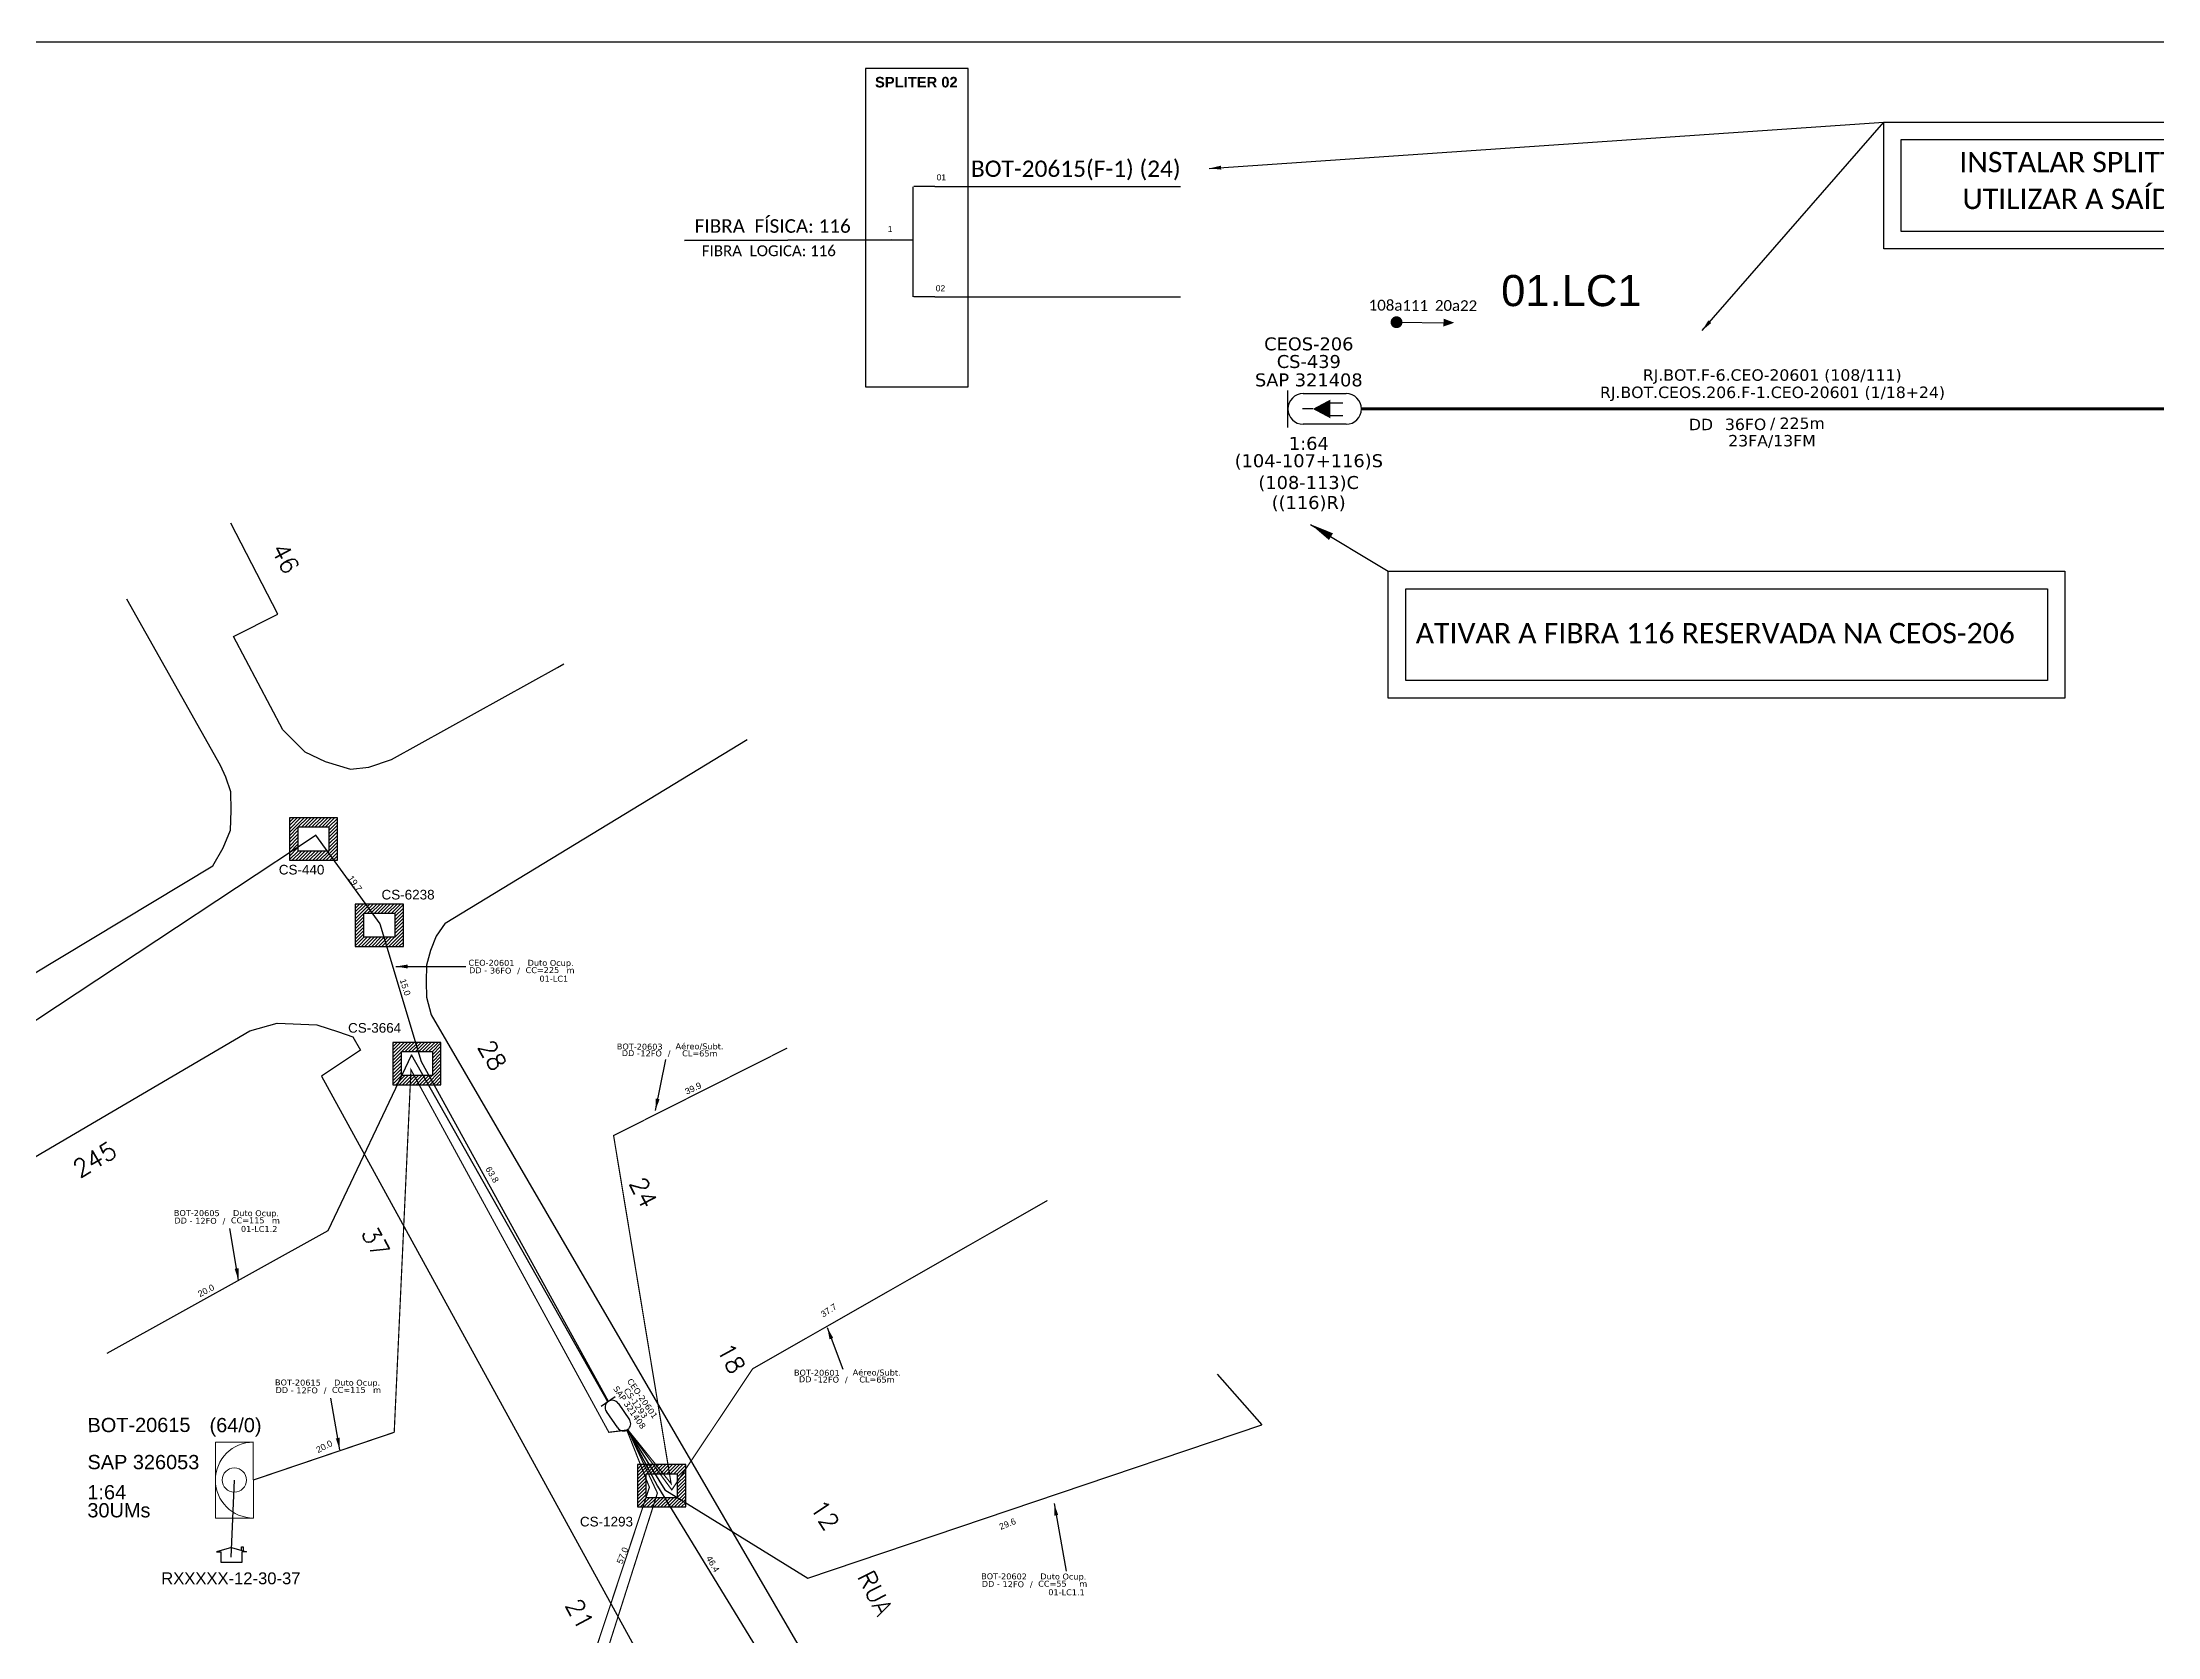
# Model space of a CAD drawing. Header units: inches. Extents: x 29507 to 31337, y 297153 to 297752.
# Drawn here: x 29695.2 to 30051.4, y 297478.8 to 297747.4 of the extents above; entities that cross this region are included whole.
import ezdxf
from ezdxf.enums import TextEntityAlignment as Align

# ---------------------------------------------------------------- set-up
doc = ezdxf.new("R2010")
doc.units = ezdxf.units.IN
doc.header["$MEASUREMENT"] = 0
doc.linetypes.add('DIVIDE2', pattern=[0.625, 0.25, -0.125, 0, -0.125, 0, -0.125])
doc.layers.get('0').update_dxf_attribs({"color": 252})
for name, color, linetype in [('10.1-Caixas Subterrâneas', 5, 'Continuous'), ('20.4-CEOS', 1, 'Continuous'), ('20.5-CEO', 1, 'Continuous'), ('CAP a instalar', 1, 'Continuous'), ('FOLHAS', 7, 'Continuous'), ('label_cabos', 7, 'Continuous'), ('Legenda', 7, 'Continuous'), ('MUB', 252, 'Continuous'), ('NET-RETIRAR', 54, 'DIVIDE2'), ('SETA', 7, 'Continuous'), ('surveys', 7, 'Continuous'), ('surveys legendas', 7, 'Continuous'), ('texto', 255, 'Continuous')]:
    doc.layers.add(name, color=color, linetype=linetype)
for name, color, linetype, lineweight in [("20.0-LEGENDA DOS CDO'S", 1, 'Continuous', 0), ('20.1-CDO_INTERIOR', 1, 'Continuous', 0), ('40.1-ETIQUETAS', 1, 'Continuous', 20)]:
    doc.layers.add(name, color=color, linetype=linetype, lineweight=lineweight)
doc.layers.add('EXTRA', color=50, linetype='Continuous', plot=False)
doc.styles.add('ARIAL', font='arial.ttf')
doc.styles.add('DIGICADE', font='arial.ttf')
doc.styles.add('MtXpl_Calibri', font='calibri.ttf')
doc.styles.add('ROMANS', font='ROMANS.SHX', dxfattribs={"height": 2.5})
doc.styles.add('siredit', font='verdana.ttf')
doc.styles.get("Standard").update_dxf_attribs({"font": 'arial.ttf'})
doc.styles.add('TELEMAR-RJ', font='arial.ttf')
doc.styles.add('WMF-Calibri0', font='calibri.ttf')
doc.linetypes.add('FENCELINE1', pattern='A,0.25,-0.1,[133,ltypeshp.shx,S=0.1,R=0,X=-0.1,Y=0],-0.1,1', length=1.45)
doc.dimstyles.new('CC', dxfattribs={"dimtxt": 1, "dimasz": 2, "dimexe": 0.18, "dimexo": 0.0625, "dimgap": 0.09, "dimtad": 0, "dimdec": 0, "dimrnd": 1, "dimzin": 0, "dimdsep": 46, "dimtxsty": 'siredit', "dimblk": 'NONE', "dimcen": 0, "dimse1": 1, "dimse2": 1, "dimsd1": 1, "dimsd2": 1, "dimclrt": 7, "dimadec": 0, "dimazin": 0, "dimtfac": 1, "dimtdec": 0, "dimtofl": 0, "dimtmove": 0, "dimatfit": 3, "dimfxl": 0, "dimtolj": 1, "dimtzin": 0, "dimarcsym": 0})
doc.dimstyles.get("Standard").update_dxf_attribs({"dimtxt": 0.18, "dimasz": 0.18, "dimexe": 0.18, "dimexo": 0.0625, "dimgap": 0.09, "dimtad": 0, "dimtih": 1, "dimtoh": 1, "dimdec": 4, "dimzin": 0, "dimdsep": 46, "dimtxsty": 'Standard', "dimcen": 0.09, "dimadec": 0, "dimazin": 0, "dimtfac": 1, "dimtdec": 4, "dimtofl": 0, "dimtmove": 0, "dimatfit": 3, "dimfxl": 0, "dimtolj": 1, "dimtzin": 0, "dimarcsym": 0})

# ---------------------------------------------------------------- blocks, each defined once
blk = doc.blocks.new('*X13')
at = {"color": 0, "linetype": 'Continuous'}
for p, q in [((-1.25, 0.34099), (-0.49099, 1.1)), ((-1.25, 0.517767), (-0.667767, 1.1)), ((-1.25, 0.694544), (-0.844544, 1.1)), ((-1.25, 0.87132), (-1.02132, 1.1)), ((-1.25, 1.048097), (-1.198097, 1.1)), ((-0.789214, 0.625), (-0.314214, 1.1)), ((-0.612437, 0.625), (-0.137437, 1.1)), ((-0.43566, 0.625), (0.03934, 1.1)), ((-0.258883, 0.625), (0.216117, 1.1)), ((-0.082107, 0.625), (0.392893, 1.1)), ((0.09467, 0.625), (0.56967, 1.1)), ((0.271447, 0.625), (0.746447, 1.1)), ((0.448223, 0.625), (0.923223, 1.1)), ((0.625, 0.625), (1.1, 1.1)), ((-1.25, 0.164214), (-0.8035, 0.610714)), ((-1.25, -0.012563), (-0.8035, 0.433937)), ((-1.25, -0.18934), (-0.8035, 0.25716)), ((-1.25, -0.366117), (-0.8035, 0.080383)), ((0.801777, 0.625), (1.25, 1.073223)), ((0.8035, 0.449947), (1.25, 0.896447)), ((0.8035, 0.27317), (1.25, 0.71967)), ((0.8035, 0.096393), (1.25, 0.542893)), ((0.8035, -0.080383), (1.25, 0.366117)), ((0.8035, -0.25716), (1.25, 0.18934)), ((0.8035, -0.433937), (1.25, 0.012563)), ((-1.25, -0.542893), (-0.8035, -0.096393)), ((-1.25, -0.71967), (-0.8035, -0.27317)), ((-1.25, -0.896447), (-0.8035, -0.449947)), ((-1.25, -1.073223), (-0.801777, -0.625)), ((-1.1, -1.1), (-0.625, -0.625)), ((-0.923223, -1.1), (-0.448223, -0.625)), ((-0.746447, -1.1), (-0.271447, -0.625)), ((-0.56967, -1.1), (-0.09467, -0.625)), ((-0.392893, -1.1), (0.082107, -0.625)), ((-0.216117, -1.1), (0.258883, -0.625)), ((-0.03934, -1.1), (0.43566, -0.625)), ((0.137437, -1.1), (0.612437, -0.625)), ((0.314214, -1.1), (0.789214, -0.625)), ((0.49099, -1.1), (1.25, -0.34099)), ((0.667767, -1.1), (1.25, -0.517767)), ((0.8035, -0.610714), (1.25, -0.164214)), ((0.844544, -1.1), (1.25, -0.694544)), ((1.02132, -1.1), (1.25, -0.87132)), ((1.198097, -1.1), (1.25, -1.048097))]:
    blk.add_line(p, q, dxfattribs=at)
blk = doc.blocks.new('MANHOLE_MQ')
at = {"color": 0, "linetype": 'Continuous'}
for p, q in [((0.00000623, 0.00000569), (-0.00000627, 0.00000569)), ((-0.00000627, 0.00000569), (-0.00000627, -0.00000531)), ((0.00000623, -0.00000531), (0.00000623, 0.00000569)), ((-0.00000404, 0.00000331), (0.00000399, 0.00000331)), ((-0.00000404, -0.00000294), (-0.00000404, 0.00000331)), ((0.00000399, 0.00000331), (0.00000399, -0.00000294)), ((-0.00000627, -0.00000531), (0.00000623, -0.00000531)), ((0.00000399, -0.00000294), (-0.00000404, -0.00000294)), ((0.00000399, -0.00000294), (0.00000399, -0.00000294))]:
    blk.add_line(p, q, dxfattribs=at)
at = {"color": 0, "linetype": 'Continuous', "xscale": 5e-06, "yscale": 5e-06, "zscale": 1e-05}
blk.add_blockref('*X13', (-0.00000002, 0.00000019), dxfattribs=at)
blk = doc.blocks.new('Inst CDOI-64')
at = {"layer": '20.1-CDO_INTERIOR', "color": 1, "lineweight": 18}
blk.add_lwpolyline([(-2.12, -2.13), (-2.12, 2.12), (0, 2.12), (0.01, -2.13)], close=True, dxfattribs=at)
blk.add_circle((-1.06, 0), 0.68, dxfattribs=at)
blk.add_arc((0.01, 0), 2.13, 90.0276, 270.0276, dxfattribs=at)
at = {"layer": "20.0-LEGENDA DOS CDO'S"}
for tag, p, style, flags in [('ID_ATIVIDADE', (-9.3, 3.78), 'ARIAL', 3), ('FATOR', (-1.5, 3.78), 'ARIAL', 1), ('QTDE', (-9.18, -3.66), 'DIGICADE', 3)]:
    blk.add_attdef(tag, p, '', height=0.8, rotation=0.118, dxfattribs=dict(at, style=style, flags=flags))
at = {"layer": "20.0-LEGENDA DOS CDO'S", "style": 'ARIAL'}
for tag, p, rotation in [('SURVEY', (-9.3, 1.6), 359.9724), ('FID', (-9.3, 2.69), 0.118), ('SAP', (-9.3, 0.61), 359.9724), ('1:XX', (-9.31, -1.08), 359.9724), ('UMS', (-9.31, -2.09), 359.9724)]:
    blk.add_attdef(tag, p, '', height=0.8, rotation=rotation, dxfattribs=at)
blk.add_attdef('FIBRAS_UTILIZADAS', text='', height=0.8, rotation=359.9724, dxfattribs=at).set_placement((-0.99, 2.69), align=Align.CENTER)
blk = doc.blocks.new('_None')
blk = doc.blocks.new('Inst CB DT OCUP CFOA-SM-DD-S-12')
at = {"layer": 'label_cabos', "color": 0, "style": 'siredit'}
for tag, flags, p in [('ID_ATIVIDADE', 3, (1.31, 2.67)), ('FATOR', 1, (11.56, 2.55))]:
    blk.add_attdef(tag, text='', height=1, rotation=359.69, dxfattribs=dict(at, flags=flags)).set_placement(p, align=Align.MIDDLE_CENTER)
for tag, p in [('TIPO_CABO', (1.11, 0)), ('DESTINO_CABO', (3.13, 1.26)), ('CABO', (4.69, -0.05)), ('/', (7.71, -0.05)), ('LANCE', (10.41, 0.02)), ('TIPO_CABO', (13.11, 1.24)), ('UND', (16.46, 0)), ('FID', (13.65, -1.41))]:
    blk.add_attdef(tag, text='', height=1, rotation=359.69, dxfattribs=at).set_placement(p, align=Align.MIDDLE_CENTER)
blk.add_attdef('QTDE', (11.93, -0.45), '', height=1, rotation=359.69, dxfattribs=at)
blk = doc.blocks.new('LEGENDA DOS CABOS')
at = {"layer": 'EXTRA', "color": 0, "style": 'siredit'}
for tag, p in [('ID', (4.6, 0.97)), ('XX', (9.03, 0.97))]:
    blk.add_attdef(tag, text='', height=0.48, rotation=359.69, dxfattribs=at).set_placement(p, align=Align.MIDDLE_CENTER)
at = {"layer": 'Legenda', "color": 0, "style": 'siredit'}
for tag, p in [('TIPO_CABO', (1.31, 0)), ('CABO', (4.69, -0.05)), ('/', (6.81, -0.05)), ('METROS', (10.03, -0.05))]:
    blk.add_attdef(tag, text='', height=0.8, rotation=359.69, dxfattribs=at).set_placement(p, align=Align.MIDDLE_CENTER)
blk = doc.blocks.new('Inst CB DT OCUP CFOA-SM-DD-S-36')
at = {"layer": 'label_cabos', "color": 0, "style": 'siredit'}
for tag, flags, p in [('ID_ATIVIDADE', 3, (1.31, 2.67)), ('FATOR', 1, (11.56, 2.55))]:
    blk.add_attdef(tag, text='', height=1, rotation=359.69, dxfattribs=dict(at, flags=flags)).set_placement(p, align=Align.MIDDLE_CENTER)
for tag, p in [('TIPO_CABO', (1.11, 0)), ('DESTINO_CABO', (3.13, 1.26)), ('CABO', (4.69, -0.05)), ('/', (7.71, -0.05)), ('LANCE', (10.41, 0.02)), ('TIPO_CABO', (13.11, 1.24)), ('UND', (16.46, 0)), ('FID', (13.65, -1.41))]:
    blk.add_attdef(tag, text='', height=1, rotation=359.69, dxfattribs=at).set_placement(p, align=Align.MIDDLE_CENTER)
blk.add_attdef('QTDE', (11.93, -0.45), '', height=1, rotation=359.69, dxfattribs=at)
blk = doc.blocks.new('SURVEY_SURVEY')
for p, q in [((0, 0.0000127), (-0.0000126, 0.000009)), ((-0.0000126, 0.000009), (-0.0000086, 0.000009)), ((-0.0000086, 0), (-0.0000086, 0.000009)), ((0.0000086, 0), (-0.0000086, 0)), ((0, 0.0000127), (0.0000126, 0.000009)), ((0.0000084, 0.0000132), (0.0000098, 0.0000132)), ((0.0000084, 0.0000103), (0.0000084, 0.0000132)), ((0.0000126, 0.000009), (0.0000086, 0.000009)), ((0.0000086, 0.000009), (0.0000086, 0)), ((0.0000098, 0.0000132), (0.0000098, 0.0000099))]:
    blk.add_line(p, q)

msp = doc.modelspace()

# ---------------------------------------------------------------- linework, layer by layer
at = {"color": 1, "linetype": 'Continuous'}
for p, q in [((29841.73, 297723.08), (29841.73, 297704.54)), ((29845.43, 297723.09), (29841.91, 297723.09)), ((29838.08, 297714.14), (29841.72, 297714.14)), ((29845.43, 297704.54), (29841.91, 297704.54))]:
    msp.add_line(p, q, dxfattribs=at)
at = {"color": 10, "linetype": 'Continuous'}
for p, q in [((29845.43, 297723.1), (29886.8, 297723.09)), ((29845.43, 297704.55), (29886.8, 297704.54))]:
    msp.add_line(p, q, dxfattribs=at)
at = {"color": 1, "linetype": 'Continuous', "lineweight": 60}
msp.add_line((29838.08, 297714.14), (29803.3, 297714.03), dxfattribs=at)
at = {"color": 0}
msp.add_lwpolyline([(29507.28, 297153.41), (30345.84, 297153.41), (30345.84, 297747.41), (29507.28, 297747.41), (29507.28, 297153.41)], dxfattribs=at)
at = {"color": 1}
for points in [[(29833.76, 297689.36), (29851.04, 297689.36), (29851.04, 297743.01), (29833.76, 297743.01)], [(30005.24, 297733.95), (30215.41, 297733.95), (30215.41, 297712.59), (30005.24, 297712.59)], [(30008.18, 297731.01), (30212.48, 297731.01), (30212.48, 297715.53), (30008.18, 297715.53)], [(29921.79, 297658.3), (30035.74, 297658.3), (30035.74, 297636.95), (29921.79, 297636.95)], [(29924.73, 297655.37), (30032.81, 297655.37), (30032.81, 297639.88), (29924.73, 297639.88)]]:
    msp.add_lwpolyline(points, close=True, dxfattribs=at)
at = {"color": 0, "const_width": 1}
msp.add_lwpolyline([(29922.69, 297700.26, 1), (29923.69, 297700.25, 1)], format="xyb", close=True, dxfattribs=at)
at = {"layer": '20.4-CEOS', "color": 5}
for p, q in [((29907.47, 297688.23), (29914.7, 297688.23)), ((29914.7, 297683.08), (29907.47, 297683.08))]:
    msp.add_line(p, q, dxfattribs=at)
for points in [[(29904.89, 297682.55), (29904.89, 297688.76)], [(29911.94, 297686.67), (29914.13, 297686.67)], [(29909.09, 297685.65), (29907.35, 297685.65)], [(29911.94, 297684.53), (29914.13, 297684.53)]]:
    msp.add_lwpolyline(points, dxfattribs=at)
msp.add_lwpolyline([(29909.09, 297685.65, 0, 3.18, 0), (29912.07, 297685.65, 3.18, 3.18, 0)], format="xyseb", dxfattribs=at)
for centre, start, end in [((29907.47, 297685.65), 90, 270), ((29914.7, 297685.65), 270, 90)]:
    msp.add_arc(centre, 2.58, start, end, dxfattribs=at)
at = {"layer": '20.5-CEO', "color": 5}
for p, q in [((29792.04, 297514.02), (29790.13, 297516.78)), ((29792.1, 297518.15), (29794.01, 297515.39))]:
    msp.add_line(p, q, dxfattribs=at)
msp.add_lwpolyline([(29791.62, 297519.27), (29789.25, 297517.63)], dxfattribs=at)
for centre, start, end in [((29791.12, 297517.46), 34.6924, 214.6924), ((29793.03, 297514.7), 214.6924, 34.6924)]:
    msp.add_arc(centre, 1.2, start, end, dxfattribs=at)
at = {"layer": 'CAP a instalar', "color": 5, "linetype": 'FENCELINE1', "ltscale": 5}
for p, q in [((29741.28, 297613.87), (29637.52, 297545.3)), ((29751.97, 297598.91), (29758.95, 297575.73)), ((29758.95, 297575.73), (29790.42, 297518.49))]:
    msp.add_line(p, q, dxfattribs=at)
at = {"layer": 'CAP a instalar', "color": 0, "linetype": 'FENCELINE1', "ltscale": 5}
for p, q in [((29741.17, 297613.87), (29751.97, 297598.91)), ((29757.32, 297576.83), (29743.21, 297547.21)), ((29790.36, 297518.4), (29757.32, 297576.83)), ((29743.21, 297547.21), (29706.01, 297526.54)), ((29893.01, 297523.05), (29900.5, 297514.5)), ((29793.66, 297513.81), (29798.77, 297504.21)), ((29793.66, 297513.81), (29800, 297503.56)), ((29824.04, 297488.69), (29900.5, 297514.5)), ((29798.77, 297504.21), (29835.45, 297444.1)), ((29800, 297503.56), (29824.04, 297488.69))]:
    msp.add_line(p, q, dxfattribs=at)
at = {"layer": 'CAP a instalar', "color": 5, "linetype": 'FENCELINE1', "ltscale": 7, "const_width": 0.513}
msp.add_lwpolyline([(29917.27, 297685.65), (30057.04, 297685.65)], dxfattribs=at)
at = {"layer": 'CAP a instalar', "color": 8, "linetype": 'FENCELINE1', "ltscale": 5, "const_width": 0.2}
for points in [[(29793.66, 297513.81), (29801.04, 297504.62), (29791.35, 297563.25), (29820.59, 297577.99)], [(29793.66, 297513.81), (29801.15, 297503.57), (29814.77, 297523.97), (29864.4, 297552.31)], [(29793.56, 297513.7), (29797.38, 297504), (29784.8, 297466.01), (29697.49, 297459.75)], [(29793.66, 297513.85), (29798.73, 297503.03), (29786.77, 297465.47), (29737.89, 297444.05)]]:
    msp.add_lwpolyline(points, dxfattribs=at)
at = {"layer": 'CAP a instalar', "color": 1, "linetype": 'FENCELINE1', "ltscale": 5, "const_width": 0.2}
msp.add_lwpolyline([(29793.58, 297513.64), (29790.55, 297513.27), (29757.23, 297574.34), (29754.41, 297513.27), (29730.66, 297505.22)], dxfattribs=at)
at = {"layer": 'MUB', "color": 3}
for points in [[(29735.67, 297631.57), (29727.37, 297647.34), (29734.8, 297651.07), (29726.92, 297666.38)], [(29525.73, 297520.31), (29532.01, 297510.13), (29534.07, 297507.59), (29535.95, 297506.24), (29539.03, 297505.09), (29542.01, 297504.14), (29546.01, 297503.96), (29548.61, 297503.92), (29556.03, 297507.63), (29723.86, 297608.69), (29725.63, 297611.7), (29726.86, 297614.72), (29726.96, 297618.01), (29726.88, 297621.17), (29726.08, 297623.65), (29725.13, 297625.57), (29709.4, 297653.63)], [(29735.67, 297631.57), (29739.36, 297627.91), (29742.79, 297626.25), (29747.06, 297624.98), (29750.11, 297625.32), (29753.96, 297626.61), (29781.9, 297642.08), (29782.96, 297642.72)], [(29762.99, 297599.02), (29813.82, 297629.99)], [(29762.99, 297599.02), (29761.5, 297596.82), (29760.53, 297594.44), (29759.86, 297591.94), (29759.78, 297589.12), (29759.82, 297586.56), (29760.65, 297583.61), (29867.64, 297399.81), (29869.7, 297397.4), (29871.75, 297395.9), (29874.01, 297394.41), (29876.73, 297393.24), (29880.78, 297392.25), (29883.67, 297392.17), (29886.87, 297392.52), (29890.78, 297394.07), (29898.18, 297397.88), (29899.37, 297398.93), (29899.49, 297399.96), (29898.91, 297402.36), (29894.9, 297409.73), (30008.35, 297468.7)], [(29574.35, 297433.2), (29556.97, 297464.21), (29556.39, 297468.46), (29556.57, 297471.71), (29557.8, 297475.03), (29559.76, 297478.5), (29561.97, 297481.36), (29567.07, 297485.21), (29730.11, 297580.91), (29734.72, 297582.2)], [(29734.72, 297582.2), (29741.4, 297581.9), (29745.01, 297580.73), (29747.44, 297579.88), (29748.76, 297577.61), (29742.18, 297573.25), (29834.41, 297405.08)]]:
    msp.add_lwpolyline(points, dxfattribs=at)
at = {"layer": 'NET-RETIRAR', "color": 175, "linetype": 'Continuous', "true_color": 0x4554a5}
msp.add_lwpolyline([(29726.96, 297492.26), (29727.49, 297505.22)], dxfattribs=at)
at = {"layer": 'SETA'}
msp.add_lwpolyline([(29923.19, 297700.25), (29931.79, 297700.17)], dxfattribs=at)
msp.add_solid([(29931.11, 297700.86), (29932.93, 297700.17), (29931.09, 297699.53)], dxfattribs=at)

# ---------------------------------------------------------------- block references
at = {"color": 0, "lineweight": 0}
ref = msp.add_blockref('Inst CB DT OCUP CFOA-SM-DD-S-36', (29767.65, 297591.09), dxfattribs=at)
ref.add_attrib('DESTINO_CABO', 'CEO-20601', dxfattribs={"layer": 'label_cabos', "color": 0, "height": 1, "rotation": 359.69, "style": 'siredit'}).set_placement((29770.78, 297592.35), align=Align.MIDDLE_CENTER)
ref.add_attrib('TIPO_CABO', 'Duto Ocup.', dxfattribs={"layer": 'label_cabos', "color": 0, "height": 1, "rotation": 359.69, "style": 'siredit'}).set_placement((29780.75, 297592.34), align=Align.MIDDLE_CENTER)
ref.add_attrib('/', '/', dxfattribs={"layer": 'label_cabos', "color": 0, "height": 1, "rotation": 359.69, "style": 'siredit'}).set_placement((29775.36, 297591.04), align=Align.MIDDLE_CENTER)
ref.add_attrib('FID', '01-LC1', dxfattribs={"layer": 'label_cabos', "color": 0, "height": 1, "rotation": 359.69, "style": 'siredit'}).set_placement((29781.29, 297589.68), align=Align.MIDDLE_CENTER)
ref.add_attrib('LANCE', 'CC=', dxfattribs={"layer": 'label_cabos', "color": 0, "height": 1, "rotation": 359.69, "style": 'siredit'}).set_placement((29778.06, 297591.11), align=Align.MIDDLE_CENTER)
ref.add_attrib('UND', 'm', dxfattribs={"layer": 'label_cabos', "color": 0, "height": 1, "rotation": 359.69, "style": 'siredit'}).set_placement((29784.11, 297591.09), align=Align.MIDDLE_CENTER)
ref.add_attrib('CABO', '36FO', dxfattribs={"layer": 'label_cabos', "color": 0, "height": 1, "rotation": 359.69, "style": 'siredit'}).set_placement((29772.33, 297591.04), align=Align.MIDDLE_CENTER)
ref.add_attrib('TIPO_CABO', 'DD - ', dxfattribs={"layer": 'label_cabos', "color": 0, "height": 1, "rotation": 359.69, "style": 'siredit'}).set_placement((29768.76, 297591.09), align=Align.MIDDLE_CENTER)
ref.add_attrib('QTDE', '225', (29779.58, 297590.64), dxfattribs={"layer": 'label_cabos', "color": 0, "height": 1, "rotation": 359.69, "style": 'siredit'})
ref = msp.add_blockref('Inst CB DT OCUP CFOA-SM-DD-S-12', (29718.03, 297548.94), dxfattribs=at)
ref.add_attrib('DESTINO_CABO', 'BOT-20605', dxfattribs={"layer": 'label_cabos', "color": 0, "height": 1, "rotation": 359.69, "style": 'siredit'}).set_placement((29721.16, 297550.2), align=Align.MIDDLE_CENTER)
ref.add_attrib('TIPO_CABO', 'Duto Ocup.', dxfattribs={"layer": 'label_cabos', "color": 0, "height": 1, "rotation": 359.69, "style": 'siredit'}).set_placement((29731.14, 297550.18), align=Align.MIDDLE_CENTER)
ref.add_attrib('/', '/', dxfattribs={"layer": 'label_cabos', "color": 0, "height": 1, "rotation": 359.69, "style": 'siredit'}).set_placement((29725.74, 297548.89), align=Align.MIDDLE_CENTER)
ref.add_attrib('FID', '01-LC1.2', dxfattribs={"layer": 'label_cabos', "color": 0, "height": 1, "rotation": 359.69, "style": 'siredit'}).set_placement((29731.67, 297547.52), align=Align.MIDDLE_CENTER)
ref.add_attrib('LANCE', 'CC=', dxfattribs={"layer": 'label_cabos', "color": 0, "height": 1, "rotation": 359.69, "style": 'siredit'}).set_placement((29728.44, 297548.96), align=Align.MIDDLE_CENTER)
ref.add_attrib('UND', 'm', dxfattribs={"layer": 'label_cabos', "color": 0, "height": 1, "rotation": 359.69, "style": 'siredit'}).set_placement((29734.49, 297548.94), align=Align.MIDDLE_CENTER)
ref.add_attrib('CABO', '12FO', dxfattribs={"layer": 'label_cabos', "color": 0, "height": 1, "rotation": 359.69, "style": 'siredit'}).set_placement((29722.71, 297548.89), align=Align.MIDDLE_CENTER)
ref.add_attrib('TIPO_CABO', 'DD - ', dxfattribs={"layer": 'label_cabos', "color": 0, "height": 1, "rotation": 359.69, "style": 'siredit'}).set_placement((29719.14, 297548.93), align=Align.MIDDLE_CENTER)
ref.add_attrib('QTDE', '115', (29729.96, 297548.48), dxfattribs={"layer": 'label_cabos', "color": 0, "height": 1, "rotation": 359.69, "style": 'siredit'})
ref = msp.add_blockref('Inst CB DT OCUP CFOA-SM-DD-S-12', (29735.06, 297520.39), dxfattribs=at)
ref.add_attrib('DESTINO_CABO', 'BOT-20615', dxfattribs={"layer": 'label_cabos', "color": 0, "height": 1, "rotation": 359.69, "style": 'siredit'}).set_placement((29738.19, 297521.65), align=Align.MIDDLE_CENTER)
ref.add_attrib('TIPO_CABO', 'Duto Ocup.', dxfattribs={"layer": 'label_cabos', "color": 0, "height": 1, "rotation": 359.69, "style": 'siredit'}).set_placement((29748.16, 297521.63), align=Align.MIDDLE_CENTER)
ref.add_attrib('/', '/', dxfattribs={"layer": 'label_cabos', "color": 0, "height": 1, "rotation": 359.69, "style": 'siredit'}).set_placement((29742.77, 297520.33), align=Align.MIDDLE_CENTER)
ref.add_attrib('LANCE', 'CC=', dxfattribs={"layer": 'label_cabos', "color": 0, "height": 1, "rotation": 359.69, "style": 'siredit'}).set_placement((29745.46, 297520.41), align=Align.MIDDLE_CENTER)
ref.add_attrib('UND', 'm', dxfattribs={"layer": 'label_cabos', "color": 0, "height": 1, "rotation": 359.69, "style": 'siredit'}).set_placement((29751.52, 297520.39), align=Align.MIDDLE_CENTER)
ref.add_attrib('CABO', '12FO', dxfattribs={"layer": 'label_cabos', "color": 0, "height": 1, "rotation": 359.69, "style": 'siredit'}).set_placement((29739.74, 297520.33), align=Align.MIDDLE_CENTER)
ref.add_attrib('TIPO_CABO', 'DD - ', dxfattribs={"layer": 'label_cabos', "color": 0, "height": 1, "rotation": 359.69, "style": 'siredit'}).set_placement((29736.17, 297520.38), align=Align.MIDDLE_CENTER)
ref.add_attrib('QTDE', '115', (29746.98, 297519.93), dxfattribs={"layer": 'label_cabos', "color": 0, "height": 1, "rotation": 359.69, "style": 'siredit'})
at = {"color": 68, "lineweight": 0}
ref = msp.add_blockref('Inst CDOI-64', (29730.66, 297505.22), dxfattribs=dict(at, xscale=3, yscale=3, zscale=3))
ref.add_attrib('FIBRAS_UTILIZADAS', '(64/0)', dxfattribs={"layer": "20.0-LEGENDA DOS CDO'S", "height": 2.4, "rotation": 359.9724, "style": 'ARIAL'}).set_placement((29727.69, 297513.28), align=Align.CENTER)
ref.add_attrib('SAP', 'SAP 326053', (29702.76, 297507.06), dxfattribs={"layer": "20.0-LEGENDA DOS CDO'S", "height": 2.4, "rotation": 359.9724, "style": 'ARIAL'})
ref.add_attrib('1:XX', '1:64', (29702.74, 297501.98), dxfattribs={"layer": "20.0-LEGENDA DOS CDO'S", "height": 2.4, "rotation": 359.9724, "style": 'ARIAL'})
ref.add_attrib('UMS', '30UMs', (29702.74, 297498.94), dxfattribs={"layer": "20.0-LEGENDA DOS CDO'S", "height": 2.4, "rotation": 359.9724, "style": 'ARIAL'})
ref.add_attrib('FID', 'BOT-20615', (29702.77, 297513.29), dxfattribs={"layer": "20.0-LEGENDA DOS CDO'S", "height": 2.4, "rotation": 0.118, "style": 'ARIAL'})
at = {"color": 0, "lineweight": 0}
ref = msp.add_blockref('Inst CB DT OCUP CFOA-SM-DD-S-12', (29853.97, 297487.73), dxfattribs=at)
ref.add_attrib('DESTINO_CABO', 'BOT-20602', dxfattribs={"layer": 'label_cabos', "color": 0, "height": 1, "rotation": 359.69, "style": 'siredit'}).set_placement((29857.1, 297489), align=Align.MIDDLE_CENTER)
ref.add_attrib('TIPO_CABO', 'Duto Ocup.', dxfattribs={"layer": 'label_cabos', "color": 0, "height": 1, "rotation": 359.69, "style": 'siredit'}).set_placement((29867.08, 297488.98), align=Align.MIDDLE_CENTER)
ref.add_attrib('/', '/', dxfattribs={"layer": 'label_cabos', "color": 0, "height": 1, "rotation": 359.69, "style": 'siredit'}).set_placement((29861.69, 297487.68), align=Align.MIDDLE_CENTER)
ref.add_attrib('FID', '01-LC1.1', dxfattribs={"layer": 'label_cabos', "color": 0, "height": 1, "rotation": 359.69, "style": 'siredit'}).set_placement((29867.62, 297486.32), align=Align.MIDDLE_CENTER)
ref.add_attrib('LANCE', 'CC=', dxfattribs={"layer": 'label_cabos', "color": 0, "height": 1, "rotation": 359.69, "style": 'siredit'}).set_placement((29864.38, 297487.76), align=Align.MIDDLE_CENTER)
ref.add_attrib('UND', 'm', dxfattribs={"layer": 'label_cabos', "color": 0, "height": 1, "rotation": 359.69, "style": 'siredit'}).set_placement((29870.44, 297487.74), align=Align.MIDDLE_CENTER)
ref.add_attrib('CABO', '12FO', dxfattribs={"layer": 'label_cabos', "color": 0, "height": 1, "rotation": 359.69, "style": 'siredit'}).set_placement((29858.66, 297487.68), align=Align.MIDDLE_CENTER)
ref.add_attrib('TIPO_CABO', 'DD - ', dxfattribs={"layer": 'label_cabos', "color": 0, "height": 1, "rotation": 359.69, "style": 'siredit'}).set_placement((29855.09, 297487.73), align=Align.MIDDLE_CENTER)
ref.add_attrib('QTDE', '55', (29865.9, 297487.28), dxfattribs={"layer": 'label_cabos', "color": 0, "height": 1, "rotation": 359.69, "style": 'siredit'})
at = {"layer": '10.1-Caixas Subterrâneas', "color": 30, "xscale": 648529.1601430288, "yscale": 648529.1601430288, "zscale": 648529.1601430288, "rotation": 180.0000000000633}
for p in [(29740.8, 297613.33), (29751.89, 297598.8), (29758.22, 297575.5), (29799.43, 297504.38)]:
    msp.add_blockref('MANHOLE_MQ', p, dxfattribs=at)
at = {"layer": 'label_cabos', "color": 0, "lineweight": 0}
ref = msp.add_blockref('LEGENDA DOS CABOS', (29791.51, 297576.61), dxfattribs=at)
ref.add_attrib('ID', 'BOT-20603', dxfattribs={"color": 0, "height": 1, "rotation": 359.69, "style": 'siredit'}).set_placement((29795.75, 297578.24), align=Align.MIDDLE_CENTER)
ref.add_attrib('CABO', '12FO', dxfattribs={"color": 0, "height": 1, "rotation": 359.69, "style": 'siredit'}).set_placement((29797.67, 297577.09), align=Align.MIDDLE_CENTER)
ref.add_attrib('METROS', 'CL=65m', dxfattribs={"color": 0, "height": 1, "rotation": 359.69, "style": 'siredit'}).set_placement((29805.87, 297577.09), align=Align.MIDDLE_CENTER)
ref.add_attrib('XX', 'Aéreo/Subt.', dxfattribs={"color": 0, "height": 1, "rotation": 359.69, "style": 'siredit'}).set_placement((29805.82, 297578.28), align=Align.MIDDLE_CENTER)
ref.add_attrib('/', '/', dxfattribs={"color": 0, "height": 1, "rotation": 359.69, "style": 'siredit'}).set_placement((29800.7, 297577.09), align=Align.MIDDLE_CENTER)
ref.add_attrib('TIPO_CABO', 'DD -', dxfattribs={"color": 0, "height": 1, "rotation": 359.69, "style": 'siredit'}).set_placement((29794.25, 297577.13), align=Align.MIDDLE_CENTER)
ref = msp.add_blockref('LEGENDA DOS CABOS', (29821.34, 297521.67), dxfattribs=at)
ref.add_attrib('ID', 'BOT-20601', dxfattribs={"color": 0, "height": 1, "rotation": 359.69, "style": 'siredit'}).set_placement((29825.58, 297523.3), align=Align.MIDDLE_CENTER)
ref.add_attrib('CABO', '12FO', dxfattribs={"color": 0, "height": 1, "rotation": 359.69, "style": 'siredit'}).set_placement((29827.51, 297522.15), align=Align.MIDDLE_CENTER)
ref.add_attrib('METROS', 'CL=65m', dxfattribs={"color": 0, "height": 1, "rotation": 359.69, "style": 'siredit'}).set_placement((29835.7, 297522.15), align=Align.MIDDLE_CENTER)
ref.add_attrib('XX', 'Aéreo/Subt.', dxfattribs={"color": 0, "height": 1, "rotation": 359.69, "style": 'siredit'}).set_placement((29835.65, 297523.34), align=Align.MIDDLE_CENTER)
ref.add_attrib('/', '/', dxfattribs={"color": 0, "height": 1, "rotation": 359.69, "style": 'siredit'}).set_placement((29830.54, 297522.15), align=Align.MIDDLE_CENTER)
ref.add_attrib('TIPO_CABO', 'DD -', dxfattribs={"color": 0, "height": 1, "rotation": 359.69, "style": 'siredit'}).set_placement((29824.08, 297522.19), align=Align.MIDDLE_CENTER)
at = {"layer": 'surveys', "color": 255, "xscale": 200000, "yscale": 200000, "zscale": 200000}
msp.add_blockref('SURVEY_SURVEY', (29727.01, 297491.33), dxfattribs=at)

# ---------------------------------------------------------------- texts
at = {"color": 1}
for s, height, style, p in [('INSTALAR SPLITTER 2 "1:2" NA CEOS 206 E FUSIONAR NA FIBRA 116 DO PRIMÁRIO', 3.4259, 'WMF-Calibri0', (30017.97, 297725.53)), ('BOT-20615(F-1) (24)', 2.7432, 'MtXpl_Calibri', (29851.52, 297724.74)), ('UTILIZAR A SAÍDA 01 DO SPLITTER 2 E ATIVAR A FIBRA 24 DO CABO DE 36FO (F-1)', 3.4259, 'WMF-Calibri0', (30018.48, 297719.32)), ('FIBRA  FÍSICA: 116', 2.2859, 'MtXpl_Calibri', (29805, 297715.32)), ('FIBRA  LOGICA: 116', 1.8289, 'MtXpl_Calibri', (29806.2, 297711.38)), ('ATIVAR A FIBRA 116 RESERVADA NA CEOS-206', 3.4259, 'WMF-Calibri0', (29926.42, 297646.17))]:
    msp.add_text(s, height=height, dxfattribs=dict(at, style=style)).set_placement(p)
at = {"char_height": 1.7753, "attachment_point": 5}
for s, insert, width in [('{\\fArial|b1|i0|c0|p34;\\C10;SPLITER 02}', (29842.33, 297740.68), 16.6219), ('\\C7;\\fArial|b0|i0;\\H0.578704x;01 ', (29846.54, 297724.66), 3.456), ('\\C7;\\fArial|b0|i0|;\\H1.0273588255048;1', (29837.92, 297715.97), 1.7584), ('\\C7;\\fArial|b0|i0;\\H0.578704x;02 ', (29846.39, 297705.97), 3.7582)]:
    msp.add_mtext(s, dxfattribs=dict(at, insert=insert, width=width))
at = {"char_height": 1.82, "width": 25.3588, "attachment_point": 5, "rotation": 359.47}
for s, insert in [('{\\fCalibri|b0|i0|c0|p34;\\C7;108a111}', (29923.5, 297703.09)), ('{\\fCalibri|b0|i0|c0|p34;\\C7;20a22}', (29933.21, 297703.05))]:
    msp.add_mtext(s, dxfattribs=dict(at, insert=insert))
at = {"layer": '10.1-Caixas Subterrâneas', "color": 30, "style": 'ARIAL'}
for s, p in [('CS-440', (29734.97, 297607.23)), ('CS-6238', (29752.27, 297603.02)), ('CS-3664', (29746.64, 297580.58)), ('CS-1293', (29785.68, 297497.41))]:
    msp.add_text(s, height=1.622, dxfattribs=at).set_placement(p)
at = {"layer": '20.4-CEOS', "color": 5, "style": 'siredit'}
for s, p in [('CEOS-206', (29908.42, 297697.7)), ('CS-439', (29908.42, 297694.73)), ('SAP 321408', (29908.42, 297691.63)), ('1:64', (29908.42, 297680.94)), ('(108-113)C', (29908.4, 297674.35))]:
    msp.add_text(s, height=2.183, dxfattribs=at).set_placement(p, align=Align.TOP_CENTER)
at = {"layer": '20.4-CEOS', "color": 1, "style": 'siredit'}
msp.add_text('(104-107+116)S', height=2.1826, dxfattribs=at).set_placement((29908.42, 297678.02), align=Align.TOP_CENTER)
at = {"layer": '20.4-CEOS', "color": 3, "style": 'siredit'}
msp.add_text('((116)R)', height=2.183, dxfattribs=at).set_placement((29908.4, 297670.98), align=Align.TOP_CENTER)
at = {"layer": '20.4-CEOS', "color": 5, "style": 'siredit'}
msp.add_text('CEO-20601', height=1.01, rotation=304.6924, dxfattribs=at).set_placement((29796.62, 297519.25), align=Align.TOP_CENTER)
at = {"layer": '20.5-CEO', "color": 5, "style": 'siredit'}
for s, p in [('SAP 321408', (29794.46, 297517.74)), ('CS-1293', (29795.5, 297518.46))]:
    msp.add_text(s, height=1.014, rotation=304.6924, dxfattribs=at).set_placement(p, align=Align.TOP_CENTER)
at = {"layer": '40.1-ETIQUETAS', "color": 5, "style": 'siredit'}
msp.add_text('RJ.BOT.F-6.CEO-20601 (108/111)', height=1.9246, dxfattribs=at).set_placement((29986.45, 297691.36), align=Align.MIDDLE_CENTER)
at = {"layer": '40.1-ETIQUETAS', "color": 1, "style": 'siredit'}
for s, height, p in [('RJ.BOT.CEOS.206.F-1.CEO-20601 (1/18+24)', 1.9246, (29986.5, 297688.45)), ('23FA/13FM', 1.925, (29986.41, 297680.3))]:
    msp.add_text(s, height=height, dxfattribs=at).set_placement(p, align=Align.MIDDLE_CENTER)
at = {"layer": '40.1-ETIQUETAS', "color": 5, "style": 'siredit'}
for s, height, p in [('DD', 1.925, (29976.49, 297683.03)), ('36FO', 1.925, (29985.45, 297683.06)), ('/', 1.92, (29986.97, 297683.24))]:
    msp.add_text(s, height=height, dxfattribs=at).set_placement(p, align=Align.MIDDLE_RIGHT)
msp.add_text('225m', height=1.925, dxfattribs=at).set_placement((29987.69, 297683.24), align=Align.MIDDLE_LEFT)
at = {"layer": 'FOLHAS', "color": 2, "style": 'TELEMAR-RJ'}
for s, rotation, p in [('19.7', 306.1802, (29747.81, 297605.72)), ('15.0', 287.7671, (29756.27, 297588.24)), ('39.9', 25.2737, (29804.75, 297571.21)), ('63.8', 300.8064, (29770.92, 297556.67)), ('20.0', 27.5614, (29722.73, 297537.15)), ('37.7', 32.9863, (29827.57, 297533.81)), ('20.0', 27.5614, (29742.63, 297510.88)), ('29.6', 22.0305, (29857.68, 297497.84)), ('57.0', 67.8272, (29792.85, 297492.51)), ('46.4', 300.8064, (29808.07, 297491.1))]:
    msp.add_text(s, height=1.055, rotation=rotation, dxfattribs=at).set_placement(p, align=Align.MIDDLE)
at = {"layer": 'MUB', "color": 3, "style": 'ROMANS'}
for s, rotation, p in [('46', 297.2282, (29736.1, 297660.47)), ('28', 300.2037, (29770.94, 297576.78)), ('245', 30.411, (29703.98, 297559.24)), ('24', 296.7113, (29796.39, 297553.67)), ('37', 298.742, (29751.26, 297545.34)), ('18', 299.0034, (29811.16, 297525.74)), ('12', 302.8265, (29826.93, 297499.34)), ('21', 298.742, (29785.64, 297482.66))]:
    msp.add_text(s, height=2.976, rotation=rotation, dxfattribs=at).set_placement(p, align=Align.MIDDLE_CENTER)
at = {"layer": 'MUB', "color": 0, "style": 'ROMANS'}
msp.add_text('RUA', height=2.976, rotation=296.7113, dxfattribs=at).set_placement((29832.32, 297489))
at = {"layer": 'surveys legendas', "color": 0, "style": 'DIGICADE'}
msp.add_text('RXXXXX-12-30-37', height=2, dxfattribs=at).set_placement((29715.18, 297487.67))
at = {"layer": 'texto', "color": 3, "insert": (29952.63, 297705.55), "char_height": 5.25, "width": 31.2825, "attachment_point": 5}
msp.add_mtext('01.LC1', dxfattribs=at)

# ---------------------------------------------------------------- leaders
at = {"color": 1}
for points, override in [([(29891.65, 297726.16), (30005.24, 297733.95)], {"dimasz": 2, "dimgap": 0.09, "dimtad": 0, "dimzin": 1}), ([(29974.63, 297698.84), (30005.24, 297733.95)], {"dimasz": 2, "dimzin": 1}), ([(29908.73, 297666.21), (29921.79, 297658.3)], {"dimasz": 4, "dimgap": 0.09, "dimtad": 0, "dimzin": 1})]:
    msp.add_leader(points, dimstyle='Standard', override=override, dxfattribs=at)
at = {"layer": 'label_cabos'}
for points in [[(29754.7, 297591.73), (29766.47, 297591.74)], [(29798.38, 297567.47), (29800.12, 297576.07)], [(29728.2, 297538.88), (29726.72, 297547.58)], [(29827.33, 297530.92), (29829.95, 297523.88)], [(29745.23, 297510.33), (29743.75, 297519.03)], [(29865.55, 297501.25), (29867.56, 297489.86)]]:
    msp.add_leader(points, dimstyle='CC', override={"dimgap": 0.09, "dimtad": 0}, dxfattribs=at)

doc.saveas('drawing.dxf')
